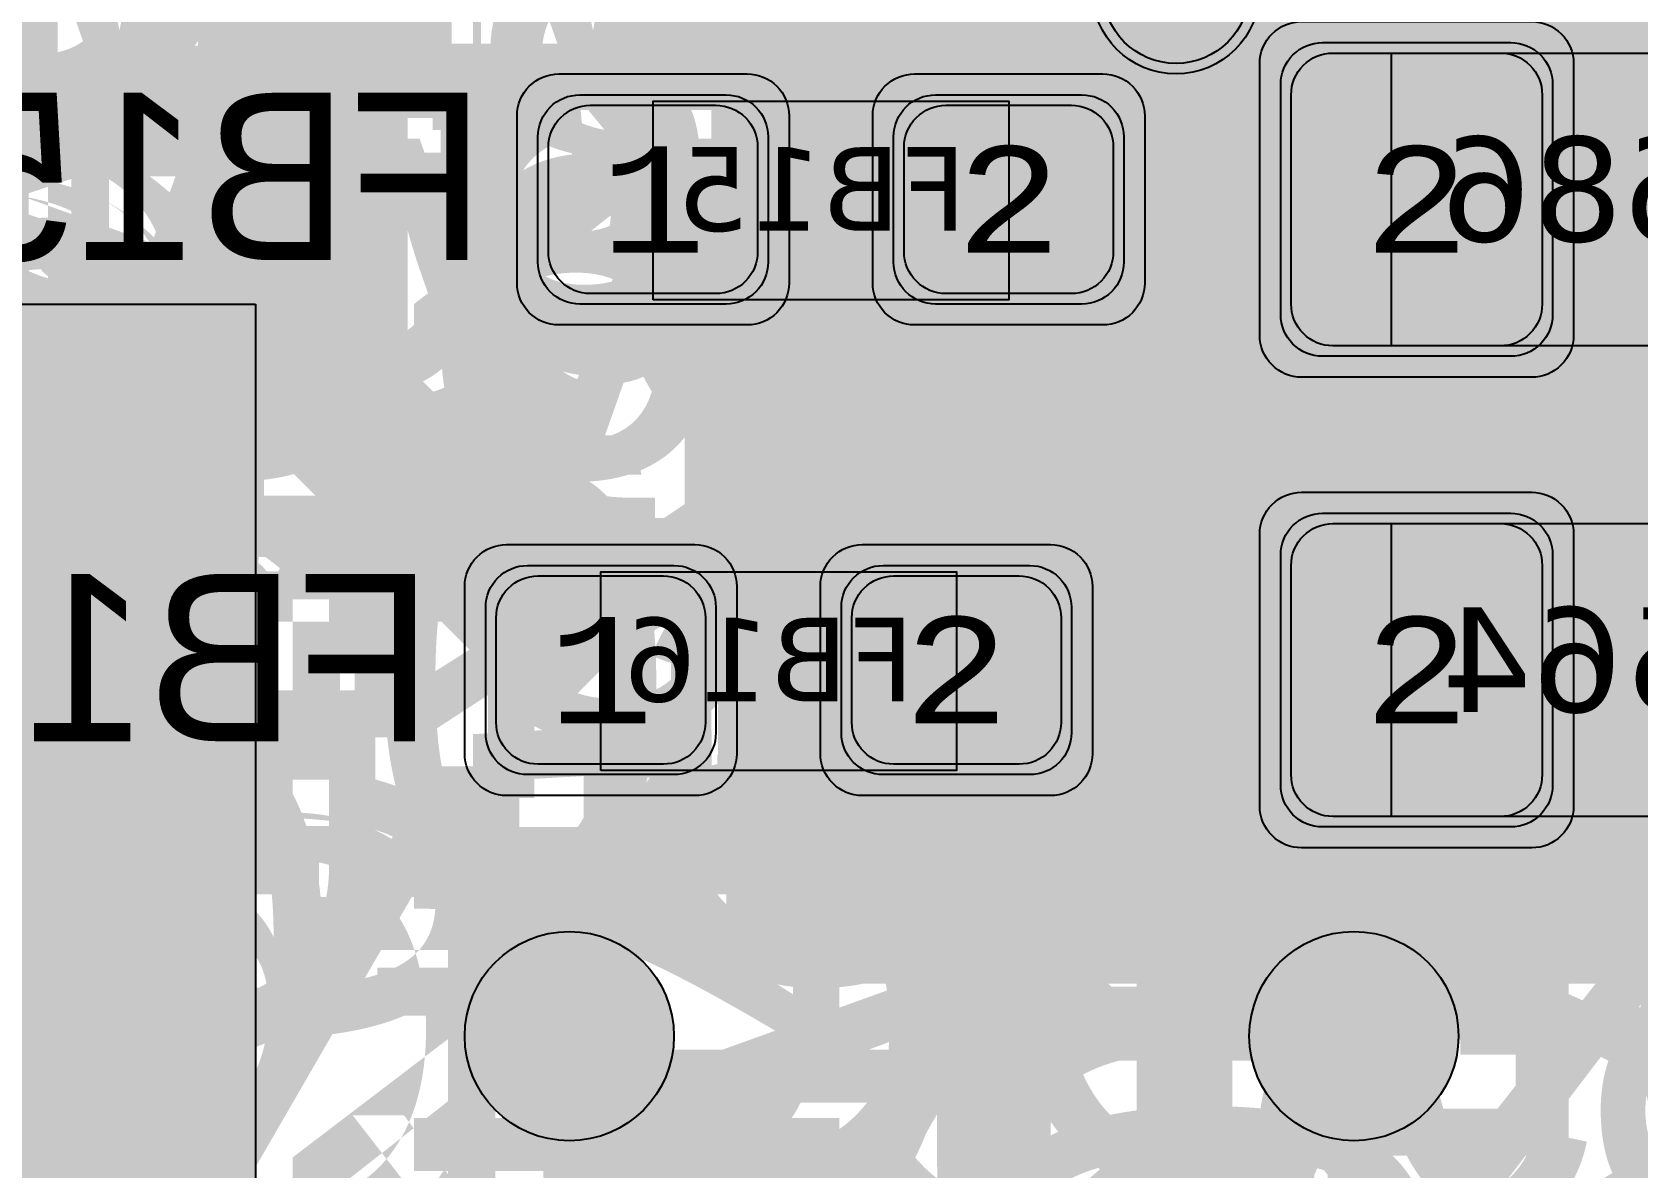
# Model space of a CAD drawing. Extents: x -28 to 199, y -61 to 255.
# Drawn here: x 117.93 to 125.61, y 72.37 to 77.8 of the extents above; entities that cross this region are included whole.
import ezdxf
from ezdxf.enums import TextEntityAlignment as Align

# ---------------------------------------------------------------- set-up
doc = ezdxf.new("R2010")
doc.units = 0
doc.header["$MEASUREMENT"] = 0
for name, color, linetype in [('ASSEMBLY_OUTLINES_BTM', 191, 'CONTINUOUS'), ('ASSEMBLY_PART_NUMBERS_BTM', 191, 'CONTINUOUS'), ('ASSEMBLY_PART_NUMBERS_TOP', 102, 'CONTINUOUS'), ('ASSEMBLY_REF_DES_BTM', 191, 'CONTINUOUS'), ('DRILL_DRAWING', 21, 'CONTINUOUS'), ('GENERATED_SILKSCREEN_BTM', 255, 'CONTINUOUS'), ('GENERATED_SILKSCREEN_TOP', 140, 'CONTINUOUS'), ('MOUNTING_HOLES_LAYER_2', 42, 'CONTINUOUS'), ('MOUNTING_HOLES_LAYER_3', 42, 'CONTINUOUS'), ('MOUNTING_HOLES_LAYER_BOT21', 42, 'CONTINUOUS'), ('MOUNTING_HOLES_LAYER_TOP', 42, 'CONTINUOUS'), ('PART_PADS_SMD_BTM', 10, 'CONTINUOUS'), ('PIN_NUMBERS_BTM', 8, 'CONTINUOUS'), ('PIN_NUMBERS_TOP', 8, 'CONTINUOUS'), ('PLACEMENT_OUTLINES_BTM', 222, 'CONTINUOUS'), ('PLANE_DATA_LAYER_2', 230, 'CONTINUOUS'), ('PLANE_DATA_LAYER_3', 81, 'CONTINUOUS'), ('PLANE_DATA_LAYER_TOP', 150, 'CONTINUOUS'), ('PLANE_SHAPES_LAYER_2', 230, 'CONTINUOUS'), ('PLANE_SHAPES_LAYER_3', 81, 'CONTINUOUS'), ('PLANE_SHAPES_LAYER_TOP', 150, 'CONTINUOUS'), ('SILKSCREEN_OUTLINES_BTM', 211, 'CONTINUOUS'), ('SILKSCREEN_REF_DES_BTM', 211, 'CONTINUOUS'), ('SILKSCREEN_REF_DES_TOP', 150, 'CONTINUOUS'), ('SOLDERMASK_PADS_BTM', 12, 'CONTINUOUS'), ('SOLDERPASTE_PADS_BTM', 12, 'CONTINUOUS'), ('TRACES_LAYER_2', 230, 'CONTINUOUS'), ('TRACES_LAYER_BOTTOM', 10, 'CONTINUOUS'), ('TRACES_LAYER_TOP', 150, 'CONTINUOUS'), ('VIA_PADS_LAYER_2', 230, 'CONTINUOUS'), ('VIA_PADS_LAYER_3', 81, 'CONTINUOUS'), ('VIA_PADS_LAYER_BOTTOM', 10, 'CONTINUOUS'), ('VIA_PADS_LAYER_TOP', 150, 'CONTINUOUS')]:
    doc.layers.add(name, color=color, linetype=linetype)
doc.styles.add('COURIER_NEW', font='COUR.TTF')
doc.styles.add('VERDANA', font='verdana.TTF')
doc.styles.add('VERIBEST_GERBER_0', font='txt')

msp = doc.modelspace()

# ---------------------------------------------------------------- hatches: boundary and pattern name
at = {"layer": 'MOUNTING_HOLES_LAYER_2'}
h = msp.add_hatch(color=256, dxfattribs=at)
edge = h.paths.add_edge_path()
edge.add_arc((120.5, 73), 0.5, 0, 360)
h = msp.add_hatch(color=256, dxfattribs=at)
edge = h.paths.add_edge_path()
edge.add_arc((124.25, 73), 0.5, 0, 360)
at = {"layer": 'MOUNTING_HOLES_LAYER_3'}
h = msp.add_hatch(color=256, dxfattribs=at)
edge = h.paths.add_edge_path()
edge.add_arc((120.5, 73), 0.5, 0, 360)
h = msp.add_hatch(color=256, dxfattribs=at)
edge = h.paths.add_edge_path()
edge.add_arc((124.25, 73), 0.5, 0, 360)
at = {"layer": 'MOUNTING_HOLES_LAYER_BOT21'}
h = msp.add_hatch(color=256, dxfattribs=at)
edge = h.paths.add_edge_path()
edge.add_arc((120.5, 73), 0.5, 0, 360)
h = msp.add_hatch(color=256, dxfattribs=at)
edge = h.paths.add_edge_path()
edge.add_arc((124.25, 73), 0.5, 0, 360)
at = {"layer": 'MOUNTING_HOLES_LAYER_TOP'}
h = msp.add_hatch(color=256, dxfattribs=at)
edge = h.paths.add_edge_path()
edge.add_arc((120.5, 73), 0.5, 0, 360)
h = msp.add_hatch(color=256, dxfattribs=at)
edge = h.paths.add_edge_path()
edge.add_arc((124.25, 73), 0.5, 0, 360)
at = {"layer": 'PLANE_DATA_LAYER_2'}
h = msp.add_hatch(color=256, dxfattribs=at)
h.paths.add_polyline_path([(119.5, 20.5762, -0.414213562373095), (119.4238, 20.5), (112.5762, 20.5, -0.414213562373095), (112.5, 20.5762), (112.5, 25.9238, -0.414213562373095), (112.5762, 26), (113.813474, 26, -0.694006561786821), (113.863422, 25.866253, 0.4712350269710479), (113.909261, 24.015911, -0.2303238344704473), (113.938424, 23.955961, -0.2813092956367957), (113.896999, 23.888159, 0.2813096982232403), (113, 22.42, 0.9999999999999999), (116.3, 22.42, 0.2813096982232403), (115.403001, 23.888159, -0.2813092956367957), (115.361576, 23.955961, -0.2303238344704473), (115.390739, 24.015911, 0.4712350172455984), (115.436578, 25.866253, -0.694006561786821), (115.486526, 26), (117.5, 26), (117.5, 39.5), (111.5762, 39.5, -0.414213562373095), (111.5, 39.5762), (111.5, 45.4238, -0.414213562373095), (111.5762, 45.5), (117.5, 45.5), (117.5, 54.5), (110.5762, 54.5, -0.414213562373095), (110.5, 54.5762), (110.5, 69.9238, -0.414213562373095), (110.5762, 70), (117, 70), (117, 73.5), (116.0762, 73.5, -0.414213562373095), (116, 73.5762), (116, 73.784991, -0.4018522671810191), (116.072971, 73.861123, 0.9141666515591435), (116.190535, 76.348312, -0.3746704712303749), (116.124731, 76.4238, -0.414213562373095), (116.200931, 76.5), (118.9238, 76.5, -0.414213562373095), (119, 76.4238), (119, 68.0762, -0.414213562373095), (118.9238, 68), (112, 68), (112, 57), (119.4238, 57, -0.414213562373095), (119.5, 56.9238)], flags=0)
h.paths.add_polyline_path([(113, 41.42, 0.9999999999999999), (116.3, 41.42, 0.2813096982232403), (115.403001, 42.888159, -0.2813092956368014), (115.361576, 42.955961, -0.2303238344704473), (115.390739, 43.015911, 2.8945284113910716), (113.909261, 43.015911, -0.2303238344704473), (113.938424, 42.955961, -0.2813092956368014), (113.896999, 42.888159, 0.2813096982232403)], flags=0)
at = {"layer": 'PLANE_DATA_LAYER_3'}
h = msp.add_hatch(color=256, dxfattribs=at)
h.paths.add_polyline_path([(119.5, 20.5762, -0.414213562373095), (119.4238, 20.5), (113.0762, 20.5, -0.414213562373095), (113, 20.5762), (113, 21.710832, -0.8079364922906009), (113.145673, 21.742136, 0.807930599047573), (116.3, 22.42, 0.2813096982232403), (115.403001, 23.888159, -0.2813092956367957), (115.361576, 23.955961, -0.2303238344704473), (115.390739, 24.015911, 2.8945284113910796), (113.909261, 24.015911, -0.2303238344704473), (113.938424, 23.955961, -0.2813092956367957), (113.896999, 23.888159, 0.1699923695372765), (113.145673, 23.097864, -0.8079364922906009), (113, 23.129168), (113, 26.9238, -0.414213562373095), (113.0762, 27), (117.5, 27), (117.5, 39.5), (111.5762, 39.5, -0.414213562373095), (111.5, 39.5762), (111.5, 45.4238, -0.414213562373095), (111.5762, 45.5), (117.5, 45.5), (117.5, 54.5), (110.5762, 54.5, -0.414213562373095), (110.5, 54.5762), (110.5, 69.9238, -0.414213562373095), (110.5762, 70), (117, 70), (117, 73.5), (116.0762, 73.5, -0.414213562373095), (116, 73.5762), (116, 73.784991, -0.4018522671810191), (116.072971, 73.861123, 0.9141666515591435), (116.190535, 76.348312, -0.3746704712303749), (116.124731, 76.4238, -0.414213562373095), (116.200931, 76.5), (118.9238, 76.5, -0.414213562373095), (119, 76.4238), (119, 68.0762, -0.414213562373095), (118.9238, 68), (112, 68), (112, 57), (119.4238, 57, -0.414213562373095), (119.5, 56.9238)], flags=0)
h.paths.add_polyline_path([(113, 41.42, 0.9999999999999999), (116.3, 41.42, 0.2813096982232403), (115.403001, 42.888159, -0.2813092956368014), (115.361576, 42.955961, -0.2303238344704473), (115.390739, 43.015911, 2.8945284113910716), (113.909261, 43.015911, -0.2303238344704473), (113.938424, 42.955961, -0.2813092956368014), (113.896999, 42.888159, 0.2813096982232403)], flags=0)
at = {"layer": 'PLANE_DATA_LAYER_TOP'}
h = msp.add_hatch(color=256, dxfattribs=at)
h.paths.add_polyline_path([(119.5, 20.5762, -0.414213562373095), (119.4238, 20.5), (113.0762, 20.5, -0.414213562373095), (113, 20.5762), (113, 22.010515, -0.8801991819203855), (113.149945, 22.029701, 0.8801884967419457), (116.2, 22.42), (116.2, 22.420001, 0.289956017973893), (115.31291, 23.82109, -0.587028329392518), (115.303972, 23.953859, 3.3734481297012913), (113.996028, 23.953859, -0.5870288468670981), (113.98709, 23.82109, 0.2221293536999991), (113.149945, 22.810299, -0.8801991819203855), (113, 22.829485), (113, 26.9238, -0.414213562373095), (113.0762, 27), (117.5, 27), (117.5, 39.5), (111.5762, 39.5, -0.414213562373095), (111.5, 39.5762), (111.5, 45.4238, -0.414213562373095), (111.5762, 45.5), (117.5, 45.5), (117.5, 54.5), (110.5762, 54.5, -0.414213562373095), (110.5, 54.5762), (110.5, 69.9238, -0.414213562373095), (110.5762, 70), (117, 70), (117, 73.5), (116.0762, 73.5, -0.414213562373095), (116, 73.5762), (116, 73.784991, -0.4018522671810191), (116.072971, 73.861123, 0.9141666515591435), (116.190535, 76.348312, -0.3746704712303749), (116.124731, 76.4238, -0.414213562373095), (116.200931, 76.5), (118.9238, 76.5, -0.414213562373095), (119, 76.4238), (119, 68.0762, -0.414213562373095), (118.9238, 68), (112, 68), (112, 57), (119.4238, 57, -0.414213562373095), (119.5, 56.9238)], flags=0)
h.paths.add_polyline_path([(113.1, 41.42, 0.9999999999999999), (116.2, 41.42), (116.2, 41.420001, 0.2899560179738928), (115.31291, 42.82109, -0.5870283293925267), (115.303972, 42.953859, 3.3734481297012913), (113.996028, 42.953859, -0.5870288468671049), (113.98709, 42.82109, 0.2899560179738906), (113.1, 41.420001)], flags=0)
at = {"layer": 'PLANE_SHAPES_LAYER_2'}
h = msp.add_hatch(color=256, dxfattribs=at)
h.paths.add_polyline_path([(169.5, 129.25), (149.5, 129.25), (142.25, 122), (142.25, 90.5), (147.5, 90.5), (147.5, 80), (154, 80), (154, 69.25), (131.75, 69.25), (131.75, 73.25), (121.25, 73.25), (121.25, 81), (110.5, 81), (110.5, 125.75), (106.5, 125.75), (106.5, 128.75), (93.5, 128.75), (93.5, 120.25), (91.75, 120.25), (91.75, 121.5), (80, 121.5), (80, 118.25), (73.25, 118.25), (73.25, 124.5), (67.5, 124.5), (67.5, 128), (57.75, 128), (57.75, 120.25), (55.25, 120.25), (55.25, 121.5), (47.5, 121.5), (47.5, 119), (35, 119), (35, 134.75), (32.75, 134.75), (32.75, 159.75), (29.25, 159.75), (29.25, 175.25), (22.5, 175.25), (22.5, 195.25), (17.25, 195.25), (17.25, 198), (22.5, 198), (22.5, 216.5), (40.25, 216.5), (40.25, 235.5), (54.5, 235.5), (54.5, 254), (87.25, 254), (87.25, 236.25), (86.25, 236.25), (86.25, 228.75), (81, 228.75), (81, 218.75), (95.25, 218.75), (95.25, 194.5), (87, 194.5), (87, 172), (131.1, 172), (131.1, 208.75), (115.5, 208.75), (115.5, 213.75), (106.75, 213.75), (106.75, 218.75), (110.25, 222.25), (110.25, 226.25), (142.5, 226.25), (142.5, 221.5), (160.5, 221.5), (160.5, 240.75), (169.5, 240.75)])
h.paths.add_polyline_path([(35.5, 149.5), (41.75, 149.5), (41.75, 152), (39.25, 152), (39.25, 154), (37.75, 154), (37.75, 152), (35.5, 152)], flags=16)
h.paths.add_polyline_path([(37.5, 125.75), (37.5, 128.75), (42.75, 128.75), (42.75, 125.75)], flags=16)
h.paths.add_polyline_path([(52, 127.75), (52, 130.75), (54.25, 130.75), (54.25, 127.75)], flags=16)
h.paths.add_polyline_path([(50.75, 219.5), (50.75, 226.5), (71.75, 226.5), (71.75, 219.5)], flags=16)
h.paths.add_polyline_path([(66.5, 150.75), (66.5, 177.5), (72.25, 177.5), (72.25, 150.75)], flags=16)
h.paths.add_polyline_path([(47.25, 185.25), (73, 185.25), (73, 188.25), (70.25, 188.25), (70.25, 191), (47.25, 191)], flags=16)
h.paths.add_polyline_path([(84.5, 208), (84.5, 212.75), (85, 212.75), (85, 208)], flags=16)
h.paths.add_polyline_path([(61.5, 137.25), (87.75, 137.25), (87.75, 140.5), (84.75, 140.5), (84.75, 143), (61.5, 143)], flags=16)
h.paths.add_polyline_path([(88.75, 127), (88.75, 130), (91, 130), (91, 127)], flags=16)
h.paths.add_polyline_path([(85.5, 130.25), (85.5, 132.5), (91, 132.5), (91, 130.25)], flags=16)
h.paths.add_polyline_path([(108.75, 142.25), (135.75, 142.25), (135.75, 145.75), (132.25, 145.75), (132.25, 149), (108.75, 149)], flags=16)
h.paths.add_polyline_path([(114.25, 126.75), (140.75, 126.75), (140.75, 129.75), (137.25, 129.75), (137.25, 133), (114.25, 133)], flags=16)
h.paths.add_polyline_path([(155.25, 180.25), (166.25, 180.25), (166.25, 186.25), (152.25, 186.25), (152.25, 183), (155.25, 183)], flags=16)
msp.add_hatch(color=256, dxfattribs=at).paths.add_polyline_path([(119.5, 20.5), (112.5, 20.5), (112.5, 26), (117.5, 26), (117.5, 39.5), (111.5, 39.5), (111.5, 45.5), (117.5, 45.5), (117.5, 54.5), (110.5, 54.5), (110.5, 70), (117, 70), (117, 73.5), (116, 73.5), (116, 76.5), (119, 76.5), (119, 68), (112, 68), (112, 57), (119.5, 57)], flags=0)
at = {"layer": 'PLANE_SHAPES_LAYER_3'}
h = msp.add_hatch(color=256, dxfattribs=at)
h.paths.add_polyline_path([(169.5, 129.25), (149.5, 129.25), (142.25, 122), (142.25, 90.5), (147.5, 90.5), (147.5, 80), (154, 80), (154, 69.25), (131.75, 69.25), (131.75, 73.25), (121.25, 73.25), (121.25, 81), (110.5, 81), (110.5, 125.75), (106.5, 125.75), (106.5, 128.75), (93.5, 128.75), (93.5, 120.25), (91.75, 120.25), (91.75, 121.5), (80, 121.5), (80, 118.25), (73.25, 118.25), (73.25, 124.5), (67.5, 124.5), (67.5, 127.75), (58.25, 127.75), (58.25, 130.25), (88.75, 130.25), (88.75, 127), (91, 127), (91, 132.5), (55, 132.5), (55, 131.25), (52, 131.25), (52, 127.75), (55, 127.75), (55, 127.25), (57.75, 127.25), (57.75, 120.25), (55.25, 120.25), (55.25, 121.5), (47.5, 121.5), (47.5, 119), (35, 119), (35, 134.75), (32.75, 134.75), (32.75, 159.75), (29.25, 159.75), (29.25, 175.25), (22.5, 175.25), (22.5, 195.25), (17.25, 195.25), (17.25, 198), (22.5, 198), (22.5, 216.5), (40.25, 216.5), (40.25, 235.5), (54.5, 235.5), (54.5, 254), (87.25, 254), (87.25, 236.25), (86.25, 236.25), (86.25, 228.75), (81, 228.75), (81, 218.75), (95.25, 218.75), (95.25, 194.5), (87, 194.5), (87, 172), (131.1, 172), (131.1, 208.75), (115.5, 208.75), (115.5, 213.75), (106.75, 213.75), (106.75, 218.75), (110.25, 222.25), (110.25, 226.25), (142.5, 226.25), (142.5, 221.5), (160.5, 221.5), (160.5, 240.75), (169.5, 240.75)])
h.paths.add_polyline_path([(35.5, 149.5), (41.75, 149.5), (41.75, 152), (39.25, 152), (39.25, 154), (37.75, 154), (37.75, 152), (35.5, 152)], flags=16)
h.paths.add_polyline_path([(37.5, 125.75), (37.5, 128.75), (42.75, 128.75), (42.75, 125.75)], flags=16)
h.paths.add_polyline_path([(50.75, 219.5), (50.75, 226.5), (71.75, 226.5), (71.75, 219.5)], flags=16)
h.paths.add_polyline_path([(66.5, 150.75), (66.5, 177.5), (72.25, 177.5), (72.25, 150.75)], flags=16)
h.paths.add_polyline_path([(47.25, 185.25), (73, 185.25), (73, 188.25), (70.25, 188.25), (70.25, 191), (47.25, 191)], flags=16)
h.paths.add_polyline_path([(84.5, 208), (84.5, 212.75), (85, 212.75), (85, 208)], flags=16)
h.paths.add_polyline_path([(61.5, 137.25), (87.75, 137.25), (87.75, 140.5), (84.75, 140.5), (84.75, 143), (61.5, 143)], flags=16)
h.paths.add_polyline_path([(108.75, 142.25), (135.75, 142.25), (135.75, 145.75), (132.25, 145.75), (132.25, 149), (108.75, 149)], flags=16)
h.paths.add_polyline_path([(114.25, 126.75), (140.75, 126.75), (140.75, 129.75), (137.25, 129.75), (137.25, 133), (114.25, 133)], flags=16)
h.paths.add_polyline_path([(155.25, 180.25), (166.25, 180.25), (166.25, 186.25), (152.25, 186.25), (152.25, 183), (155.25, 183)], flags=16)
msp.add_hatch(color=256, dxfattribs=at).paths.add_polyline_path([(119.5, 20.5), (113, 20.5), (113, 27), (117.5, 27), (117.5, 39.5), (111.5, 39.5), (111.5, 45.5), (117.5, 45.5), (117.5, 54.5), (110.5, 54.5), (110.5, 70), (117, 70), (117, 73.5), (116, 73.5), (116, 76.5), (119, 76.5), (119, 68), (112, 68), (112, 57), (119.5, 57)], flags=0)
at = {"layer": 'PLANE_SHAPES_LAYER_TOP'}
msp.add_hatch(color=256, dxfattribs=at).paths.add_polyline_path([(119.5, 20.5), (113, 20.5), (113, 27), (117.5, 27), (117.5, 39.5), (111.5, 39.5), (111.5, 45.5), (117.5, 45.5), (117.5, 54.5), (110.5, 54.5), (110.5, 70), (117, 70), (117, 73.5), (116, 73.5), (116, 76.5), (119, 76.5), (119, 68), (112, 68), (112, 57), (119.5, 57)], flags=0)

# ---------------------------------------------------------------- linework, layer by layer
at = {"layer": 'ASSEMBLY_OUTLINES_BTM'}
for points in [[(124.43, 76.3), (124.43, 77.7), (126.58, 77.7), (126.58, 76.3)], [(120.9, 76.52), (120.9, 77.47), (122.6, 77.47), (122.6, 76.52)], [(124.43, 74.05), (124.43, 75.45), (126.58, 75.45), (126.58, 74.05)], [(120.65, 74.27), (120.65, 75.22), (122.35, 75.22), (122.35, 74.27)]]:
    msp.add_lwpolyline(points, close=True, dxfattribs=at)
at = {"layer": 'GENERATED_SILKSCREEN_BTM', "const_width": 0.15}
for points in [[(125.769515, 77.700005, 1.10969e-05), (125.769508, 77.699995), (125.230492, 77.699995, 1.10969e-05), (125.230485, 77.700005), (125.769515, 77.700005)], [(122.033844, 77.470005, 1.1642e-05), (122.033836, 77.469995), (121.466164, 77.469995, 1.1642e-05), (121.466156, 77.470005), (122.033844, 77.470005)], [(122.042098, 76.519995), (121.457902, 76.519995, 1.22306e-05), (121.457911, 76.520005), (122.042089, 76.520005, 1.22306e-05), (122.042098, 76.519995)], [(125.769515, 76.299995), (125.230485, 76.299995, 1.10969e-05), (125.230492, 76.300005), (125.769508, 76.300005, 1.10969e-05), (125.769515, 76.299995)], [(125.769515, 75.450005, 1.10969e-05), (125.769508, 75.449995), (125.230492, 75.449995, 1.10969e-05), (125.230485, 75.450005), (125.769515, 75.450005)], [(121.783844, 75.220005, 1.1642e-05), (121.783836, 75.219995), (121.216164, 75.219995, 1.1642e-05), (121.216156, 75.220005), (121.783844, 75.220005)], [(121.792098, 74.269995), (121.207902, 74.269995, 1.22306e-05), (121.207911, 74.270005), (121.792089, 74.270005, 1.22306e-05), (121.792098, 74.269995)], [(125.769515, 74.049995), (125.230485, 74.049995, 1.10969e-05), (125.230492, 74.050005), (125.769508, 74.050005, 1.10969e-05), (125.769515, 74.049995)]]:
    msp.add_lwpolyline(points, format="xyb", dxfattribs=at)
for points in [[(118.3652, 76.7292), (118.3716, 76.7276), (118.3756, 76.7244), (118.3772, 76.7188), (118.378, 76.7124), (118.3772, 76.7068), (118.3756, 76.7012), (118.3716, 76.6972), (118.3652, 76.6964), (118.0532, 76.6964), (118.0476, 76.6972), (118.0428, 76.7012), (118.0404, 76.7068), (118.0396, 76.7124), (118.0404, 76.7188), (118.0428, 76.7244), (118.0476, 76.7276), (118.0532, 76.7292), (118.194, 76.7292), (118.194, 77.4804), (118.1948, 77.486), (118.1972, 77.49), (118.2012, 77.4924), (118.2068, 77.4932), (118.2108, 77.494), (118.2148, 77.494), (118.218, 77.4924), (118.2212, 77.4892), (118.3772, 77.27), (118.3788, 77.2668), (118.3796, 77.2644), (118.3796, 77.2588), (118.3772, 77.254), (118.3732, 77.25), (118.3684, 77.2468), (118.3628, 77.2452), (118.3596, 77.2452), (118.3572, 77.246), (118.3532, 77.2508), (118.2252, 77.43), (118.2252, 76.7292), (118.3652, 76.7292)], [(118.6916, 77.3764), (118.7948, 77.4908), (118.8004, 77.4948), (118.806, 77.4964), (119.2212, 77.4964), (119.2268, 77.4948), (119.2316, 77.4908), (119.2356, 77.486), (119.2372, 77.4804), (119.2372, 77.1308), (119.2372, 77.1284), (119.2372, 77.126), (119.2372, 76.7124), (119.2356, 76.7068), (119.2316, 76.7012), (119.2268, 76.6972), (119.2212, 76.6964), (118.8012, 76.6964), (118.67, 76.8108), (118.6668, 76.8156), (118.6652, 76.822), (118.6652, 76.9932), (118.7828, 77.126), (118.6988, 77.1932), (118.6964, 77.1964), (118.694, 77.2004), (118.6924, 77.2044), (118.6916, 77.2068), (118.6916, 77.3764)], [(119.2036, 77.4636), (118.814, 77.4636), (118.7244, 77.3636), (118.7244, 77.2156), (118.8132, 77.1444), (119.2036, 77.1444), (119.2036, 77.4636)], [(119.4372, 77.4636), (119.4316, 77.4652), (119.4268, 77.4684), (119.4244, 77.474), (119.4236, 77.4796), (119.4244, 77.486), (119.4268, 77.4908), (119.4316, 77.4948), (119.4372, 77.4964), (119.9772, 77.4964), (119.9828, 77.4948), (119.9876, 77.4908), (119.9916, 77.486), (119.9932, 77.4804), (119.9932, 76.7124), (119.9916, 76.7068), (119.9876, 76.702), (119.9828, 76.6996), (119.9772, 76.6988), (119.9708, 76.6996), (119.9652, 76.702), (119.9612, 76.7068), (119.9596, 76.7124), (119.9596, 77.1164), (119.5972, 77.1164), (119.5916, 77.1172), (119.5868, 77.1212), (119.5844, 77.1268), (119.5836, 77.1324), (119.5844, 77.138), (119.5868, 77.1436), (119.5916, 77.1476), (119.5972, 77.1492), (119.9596, 77.1492), (119.9596, 77.4636), (119.4372, 77.4636)], [(119.2036, 77.1116), (118.8148, 77.1116), (118.6972, 76.9796), (118.6972, 76.8292), (118.8132, 76.7292), (119.2036, 76.7292), (119.2036, 77.1116)], [(117.8032, 74.4292), (117.944, 74.4292), (117.944, 75.1804), (117.9448, 75.186), (117.9472, 75.19), (117.9512, 75.1924), (117.9568, 75.1932), (117.9608, 75.194), (117.9648, 75.194), (117.968, 75.1924), (117.9712, 75.1892), (118.1272, 74.97), (118.1288, 74.9668), (118.1296, 74.9644), (118.1296, 74.9588), (118.1272, 74.954), (118.1232, 74.95), (118.1184, 74.9468), (118.1128, 74.9452), (118.1096, 74.9452), (118.1072, 74.946), (118.1032, 74.9508), (117.9752, 75.13), (117.9752, 74.4292), (118.1152, 74.4292)], [(118.4416, 75.0764), (118.5448, 75.1908), (118.5504, 75.1948), (118.556, 75.1964), (118.9712, 75.1964), (118.9768, 75.1948), (118.9816, 75.1908), (118.9856, 75.186), (118.9872, 75.1804), (118.9872, 74.8308), (118.9872, 74.8284), (118.9872, 74.826), (118.9872, 74.4124), (118.9856, 74.4068), (118.9816, 74.4012), (118.9768, 74.3972), (118.9712, 74.3964), (118.5512, 74.3964), (118.42, 74.5108), (118.4168, 74.5156), (118.4152, 74.522), (118.4152, 74.6932), (118.5328, 74.826), (118.4488, 74.8932), (118.4464, 74.8964), (118.444, 74.9004), (118.4424, 74.9044), (118.4416, 74.9068), (118.4416, 75.0764)], [(118.9536, 75.1636), (118.564, 75.1636), (118.4744, 75.0636), (118.4744, 74.9156), (118.5632, 74.8444), (118.9536, 74.8444), (118.9536, 75.1636)], [(119.1872, 75.1636), (119.1816, 75.1652), (119.1768, 75.1684), (119.1744, 75.174), (119.1736, 75.1796), (119.1744, 75.186), (119.1768, 75.1908), (119.1816, 75.1948), (119.1872, 75.1964), (119.7272, 75.1964), (119.7328, 75.1948), (119.7376, 75.1908), (119.7416, 75.186), (119.7432, 75.1804), (119.7432, 74.4124), (119.7416, 74.4068), (119.7376, 74.402), (119.7328, 74.3996), (119.7272, 74.3988), (119.7208, 74.3996), (119.7152, 74.402), (119.7112, 74.4068), (119.7096, 74.4124), (119.7096, 74.8164), (119.3472, 74.8164), (119.3416, 74.8172), (119.3368, 74.8212), (119.3344, 74.8268), (119.3336, 74.8324), (119.3344, 74.838), (119.3368, 74.8436), (119.3416, 74.8476), (119.3472, 74.8492), (119.7096, 74.8492), (119.7096, 75.1636), (119.1872, 75.1636)], [(118.9536, 74.8116), (118.5648, 74.8116), (118.4472, 74.6796), (118.4472, 74.5292), (118.5632, 74.4292), (118.9536, 74.4292), (118.9536, 74.8116)], [(118.1152, 74.4292), (118.1216, 74.4276), (118.1256, 74.4244), (118.1272, 74.4188), (118.128, 74.4124), (118.1272, 74.4068), (118.1256, 74.4012), (118.1216, 74.3972), (118.1152, 74.3964), (117.8032, 74.3964)]]:
    msp.add_lwpolyline(points, dxfattribs=at)
at = {"layer": 'GENERATED_SILKSCREEN_TOP', "const_width": 0.15}
for points in [[(117.487, 77.02575), (118.9255, 77.51325), (118.9375, 77.51325), (118.9465, 77.50875), (118.954, 77.50125), (118.96, 77.49075), (118.9615, 77.48025), (118.96, 77.46975), (118.9555, 77.46075), (118.945, 77.45475), (117.5305, 76.97925), (118.945, 76.50075), (118.9555, 76.49475), (118.96, 76.48575), (118.9615, 76.47525), (118.96, 76.46475), (118.954, 76.45425), (118.9465, 76.44675), (118.9375, 76.44375), (118.9255, 76.44525), (117.487, 76.92975)], [(118.099, 76.07775), (117.7165, 76.07775), (117.5275, 75.84675), (117.5275, 75.36225), (117.7165, 75.12825), (118.099, 75.12825), (118.2895, 75.36225), (118.2895, 75.84675), (118.099, 76.07775)], [(117.7015, 76.13925), (118.7305, 76.13925), (118.738, 76.13775), (118.744, 76.13475), (118.7485, 76.13175), (118.75, 76.12875), (118.7545, 76.12575), (118.96, 75.87375), (118.9615, 75.86775), (118.963, 75.86325), (118.9645, 75.86175), (118.966, 75.85575), (118.966, 75.35025), (118.9645, 75.34425), (118.9645, 75.34275), (118.963, 75.34125), (118.9615, 75.33675), (118.96, 75.33075)], [(118.96, 75.33075), (118.7545, 75.07875), (118.747, 75.07125), (118.735, 75.06975), (118.7275, 75.07125), (118.72, 75.07425), (118.7125, 75.07875), (118.7065, 75.08625), (118.702, 75.09375), (118.7005, 75.10125), (118.7005, 75.10875), (118.705, 75.11475), (118.9045, 75.36075), (118.9045, 75.84675), (118.7155, 76.07775), (118.177, 76.07775), (118.3435, 75.87375), (118.345, 75.86775), (118.3465, 75.86475), (118.3465, 75.86325), (118.348, 75.86325), (118.3495, 75.85575), (118.3495, 75.35025), (118.348, 75.34425), (118.3465, 75.34275), (118.3465, 75.34125), (118.345, 75.33675), (118.3435, 75.33075), (118.1395, 75.07875), (118.1365, 75.07725), (118.1335, 75.07425), (118.132, 75.07275), (118.129, 75.07275), (118.1185, 75.06975), (118.114, 75.06825), (117.7015, 75.06825)], [(117.7165, 73.71075), (117.9955, 73.71075), (118.186, 73.94175), (118.186, 74.19075), (118.189, 74.20275), (118.195, 74.21025), (118.2055, 74.21475), (118.216, 74.21625), (118.2265, 74.21475), (118.237, 74.21025), (118.243, 74.20275), (118.246, 74.19075), (118.246, 73.94175), (118.4365, 73.71075), (118.7155, 73.71075), (118.9045, 73.94475), (118.9045, 74.42925), (118.705, 74.67375), (118.702, 74.68425), (118.7035, 74.69475), (118.708, 74.70375), (118.717, 74.71125), (118.7275, 74.71725), (118.738, 74.71875), (118.7425, 74.71875), (118.747, 74.71725), (118.7545, 74.70975), (118.96, 74.45625), (118.9615, 74.45175), (118.963, 74.44725), (118.9645, 74.44575), (118.966, 74.43975), (118.966, 73.93425), (118.9645, 73.92675), (118.963, 73.92375), (118.9615, 73.91925), (118.96, 73.91475), (118.7545, 73.66125), (118.7485, 73.65675), (118.741, 73.65525), (118.7365, 73.65225), (118.7305, 73.65075), (118.4215, 73.65075), (118.417, 73.65225), (118.4065, 73.65525), (118.4005, 73.65675), (118.396, 73.66125), (118.216, 73.88175), (118.036, 73.66125), (118.033, 73.65975), (118.03, 73.65675), (118.0285, 73.65525), (118.0255, 73.65525), (118.015, 73.65225), (118.0105, 73.65075), (117.7015, 73.65075)]]:
    msp.add_lwpolyline(points, dxfattribs=at)
at = {"layer": 'MOUNTING_HOLES_LAYER_2'}
for centre in [(120.5, 73), (124.25, 73)]:
    msp.add_circle(centre, 0.5, dxfattribs=at)
at = {"layer": 'MOUNTING_HOLES_LAYER_3'}
for centre in [(120.5, 73), (124.25, 73)]:
    msp.add_circle(centre, 0.5, dxfattribs=at)
at = {"layer": 'MOUNTING_HOLES_LAYER_BOT21'}
for centre in [(120.5, 73), (124.25, 73)]:
    msp.add_circle(centre, 0.5, dxfattribs=at)
at = {"layer": 'MOUNTING_HOLES_LAYER_TOP'}
for centre in [(120.5, 73), (124.25, 73)]:
    msp.add_circle(centre, 0.5, dxfattribs=at)
at = {"layer": 'PART_PADS_SMD_BTM'}
for points in [[(124.1, 76.25, -0.4142135624), (123.9, 76.45), (123.9, 77.55, -0.4142135624), (124.1, 77.75), (125, 77.75, -0.4142135624), (125.2, 77.55), (125.2, 76.45, -0.4142135624), (125, 76.25)], [(120.35, 77.3, -0.4142135624), (120.55, 77.5), (121.25, 77.5, -0.4142135624), (121.45, 77.3), (121.45, 76.7, -0.4142135624), (121.25, 76.5), (120.55, 76.5, -0.4142135624), (120.35, 76.7)], [(122.05, 77.3, -0.4142135624), (122.25, 77.5), (122.95, 77.5, -0.4142135624), (123.15, 77.3), (123.15, 76.7, -0.4142135624), (122.95, 76.5), (122.25, 76.5, -0.4142135624), (122.05, 76.7)], [(124.1, 74, -0.4142135624), (123.9, 74.2), (123.9, 75.3, -0.4142135624), (124.1, 75.5), (125, 75.5, -0.4142135624), (125.2, 75.3), (125.2, 74.2, -0.4142135624), (125, 74)], [(120.1, 75.05, -0.4142135624), (120.3, 75.25), (121, 75.25, -0.4142135624), (121.2, 75.05), (121.2, 74.45, -0.4142135624), (121, 74.25), (120.3, 74.25, -0.4142135624), (120.1, 74.45)], [(121.8, 75.05, -0.4142135624), (122, 75.25), (122.7, 75.25, -0.4142135624), (122.9, 75.05), (122.9, 74.45, -0.4142135624), (122.7, 74.25), (122, 74.25, -0.4142135624), (121.8, 74.45)]]:
    msp.add_lwpolyline(points, format="xyb", close=True, dxfattribs=at)
at = {"layer": 'PLACEMENT_OUTLINES_BTM'}
for points in [[(124.43, 76.3), (124.43, 77.7), (126.58, 77.7), (126.58, 76.3)], [(120.9, 76.52), (120.9, 77.47), (122.6, 77.47), (122.6, 76.52)], [(124.43, 74.05), (124.43, 75.45), (126.58, 75.45), (126.58, 74.05)], [(120.65, 74.27), (120.65, 75.22), (122.35, 75.22), (122.35, 74.27)]]:
    msp.add_lwpolyline(points, close=True, dxfattribs=at)
at = {"layer": 'PLANE_SHAPES_LAYER_2'}
msp.add_lwpolyline([(119.5, 20.5), (112.5, 20.5), (112.5, 26), (117.5, 26), (117.5, 39.5), (111.5, 39.5), (111.5, 45.5), (117.5, 45.5), (117.5, 54.5), (110.5, 54.5), (110.5, 70), (117, 70), (117, 73.5), (116, 73.5), (116, 76.5), (119, 76.5), (119, 68), (112, 68), (112, 57), (119.5, 57)], close=True, dxfattribs=at)
at = {"layer": 'PLANE_SHAPES_LAYER_3'}
msp.add_lwpolyline([(119.5, 20.5), (113, 20.5), (113, 27), (117.5, 27), (117.5, 39.5), (111.5, 39.5), (111.5, 45.5), (117.5, 45.5), (117.5, 54.5), (110.5, 54.5), (110.5, 70), (117, 70), (117, 73.5), (116, 73.5), (116, 76.5), (119, 76.5), (119, 68), (112, 68), (112, 57), (119.5, 57)], close=True, dxfattribs=at)
at = {"layer": 'PLANE_SHAPES_LAYER_TOP'}
msp.add_lwpolyline([(119.5, 20.5), (113, 20.5), (113, 27), (117.5, 27), (117.5, 39.5), (111.5, 39.5), (111.5, 45.5), (117.5, 45.5), (117.5, 54.5), (110.5, 54.5), (110.5, 70), (117, 70), (117, 73.5), (116, 73.5), (116, 76.5), (119, 76.5), (119, 68), (112, 68), (112, 57), (119.5, 57)], close=True, dxfattribs=at)
at = {"layer": 'SILKSCREEN_OUTLINES_BTM'}
for points in [[(124.43, 76.3), (124.43, 77.7), (126.58, 77.7), (126.58, 76.3)], [(120.9, 76.52), (120.9, 77.47), (122.6, 77.47), (122.6, 76.52)], [(124.43, 74.05), (124.43, 75.45), (126.58, 75.45), (126.58, 74.05)], [(120.65, 74.27), (120.65, 75.22), (122.35, 75.22), (122.35, 74.27)]]:
    msp.add_lwpolyline(points, close=True, dxfattribs=at)
at = {"layer": 'SOLDERMASK_PADS_BTM'}
for points in [[(124, 76.15, -0.4142135624), (123.8, 76.35), (123.8, 77.65, -0.4142135624), (124, 77.85), (125.1, 77.85, -0.4142135624), (125.3, 77.65), (125.3, 76.35, -0.4142135624), (125.1, 76.15)], [(120.25, 77.4, -0.4142135624), (120.45, 77.6), (121.35, 77.6, -0.4142135624), (121.55, 77.4), (121.55, 76.6, -0.4142135624), (121.35, 76.4), (120.45, 76.4, -0.4142135624), (120.25, 76.6)], [(121.95, 77.4, -0.4142135624), (122.15, 77.6), (123.05, 77.6, -0.4142135624), (123.25, 77.4), (123.25, 76.6, -0.4142135624), (123.05, 76.4), (122.15, 76.4, -0.4142135624), (121.95, 76.6)], [(124, 73.9, -0.4142135624), (123.8, 74.1), (123.8, 75.4, -0.4142135624), (124, 75.6), (125.1, 75.6, -0.4142135624), (125.3, 75.4), (125.3, 74.1, -0.4142135624), (125.1, 73.9)], [(120, 75.15, -0.4142135624), (120.2, 75.35), (121.1, 75.35, -0.4142135624), (121.3, 75.15), (121.3, 74.35, -0.4142135624), (121.1, 74.15), (120.2, 74.15, -0.4142135624), (120, 74.35)], [(121.7, 75.15, -0.4142135624), (121.9, 75.35), (122.8, 75.35, -0.4142135624), (123, 75.15), (123, 74.35, -0.4142135624), (122.8, 74.15), (121.9, 74.15, -0.4142135624), (121.7, 74.35)]]:
    msp.add_lwpolyline(points, format="xyb", close=True, dxfattribs=at)
at = {"layer": 'SOLDERPASTE_PADS_BTM'}
for points in [[(124.15, 76.3, -0.4142135624), (123.95, 76.5), (123.95, 77.5, -0.4142135624), (124.15, 77.7), (124.95, 77.7, -0.4142135624), (125.15, 77.5), (125.15, 76.5, -0.4142135624), (124.95, 76.3)], [(120.4, 77.25, -0.4142135624), (120.6, 77.45), (121.2, 77.45, -0.4142135624), (121.4, 77.25), (121.4, 76.75, -0.4142135624), (121.2, 76.55), (120.6, 76.55, -0.4142135624), (120.4, 76.75)], [(122.1, 77.25, -0.4142135624), (122.3, 77.45), (122.9, 77.45, -0.4142135624), (123.1, 77.25), (123.1, 76.75, -0.4142135624), (122.9, 76.55), (122.3, 76.55, -0.4142135624), (122.1, 76.75)], [(124.15, 74.05, -0.4142135624), (123.95, 74.25), (123.95, 75.25, -0.4142135624), (124.15, 75.45), (124.95, 75.45, -0.4142135624), (125.15, 75.25), (125.15, 74.25, -0.4142135624), (124.95, 74.05)], [(120.15, 75, -0.4142135624), (120.35, 75.2), (120.95, 75.2, -0.4142135624), (121.15, 75), (121.15, 74.5, -0.4142135624), (120.95, 74.3), (120.35, 74.3, -0.4142135624), (120.15, 74.5)], [(121.85, 75, -0.4142135624), (122.05, 75.2), (122.65, 75.2, -0.4142135624), (122.85, 75), (122.85, 74.5, -0.4142135624), (122.65, 74.3), (122.05, 74.3, -0.4142135624), (121.85, 74.5)]]:
    msp.add_lwpolyline(points, format="xyb", close=True, dxfattribs=at)
at = {"layer": 'TRACES_LAYER_2', "const_width": 0.5}
msp.add_lwpolyline([(123.4, 78), (125.557784, 78), (130.2, 82.642216), (130.2, 89.95), (133.825, 93.575), (133.825, 99.952397), (137.469634, 103.597031), (137.469634, 104.803321), (137.562315, 104.896002), (137.562318, 104.896002), (138.004, 105.337684), (138.004, 105.96232), (137.562318, 106.404002), (137.562315, 106.404002), (137.469634, 106.496683), (137.469634, 108.039315), (135.691659, 109.81729), (135.68271, 109.81729), (135.1, 110.4)], dxfattribs=at)
at = {"layer": 'TRACES_LAYER_BOTTOM'}
for points, const_width in [([(120.65, 74.75), (119.1, 76.3), (119.1, 79)], 0.75), ([(120.9, 77), (120.9, 78.957601), (120.857601, 79), (120.7, 79)], 0.35), ([(122.6, 77), (124.55, 77)], 0.5), ([(122.35, 74.75), (124.55, 74.75)], 0.5)]:
    msp.add_lwpolyline(points, dxfattribs=dict(at, const_width=const_width))
at = {"layer": 'TRACES_LAYER_TOP', "const_width": 0.5}
msp.add_lwpolyline([(149.1, 77.6), (147.407661, 77.6), (143.311661, 73.504), (142.834129, 73.504), (142.246, 72.915871), (142.246, 72.438339), (141.157661, 71.35), (138.45, 71.35), (137.499811, 70.399811), (133.161448, 70.399811), (124.561259, 79), (122, 79)], dxfattribs=at)
at = {"layer": 'VIA_PADS_LAYER_2'}
msp.add_circle((123.4, 78), 0.4, dxfattribs=at)
at = {"layer": 'VIA_PADS_LAYER_3'}
msp.add_circle((123.4, 78), 0.4, dxfattribs=at)
at = {"layer": 'VIA_PADS_LAYER_BOTTOM'}
msp.add_circle((123.4, 78), 0.35, dxfattribs=at)
at = {"layer": 'VIA_PADS_LAYER_TOP'}
msp.add_circle((123.4, 78), 0.35, dxfattribs=at)

# ---------------------------------------------------------------- texts
at = {"layer": 'ASSEMBLY_PART_NUMBERS_BTM', "style": 'VERIBEST_GERBER_0', "text_generation_flag": 2}
for s, p in [('GRM1885C1H102JA01D', (117.54, 103.25)), ('GRM188R71H123KA01D', (122.54, 98.75)), ('CL10C010BB8NNNC', (122.71, 98.75)), ('SN74LVC1G08DBVR', (116.54, 94.25)), ('CL10B104KB8SFNC', (122.46, 93.25)), ('ERJ-3EKF4701V', (120.96, 93.25)), ('ERJ-3EKF6200V', (125.46, 87.75)), ('CL21B225KOFNNNE', (120.04, 86))]:
    msp.add_text(s, height=2.032, rotation=90, dxfattribs=at).set_placement(p, align=Align.TOP_LEFT)
for s, p in [('MMZ1608A182B', (121.75, 79.54)), ('ERJ-3EKF10R0V', (127.5, 78.21)), ('CL10B104KB8SFNC', (137.75, 77.71)), ('MMZ1608A182B', (121.5, 77.29)), ('ERJ-3EKF10R0V', (127.5, 76.46)), ('GRM188R71H123KA01D', (147, 75.71)), ('CL10C010BB8NNNC', (146.75, 75.29)), ('ERJ-6ENF10R7V', (125.5, 74.46)), ('CL21B106KOQNNNE', (139.25, 74.29)), ('TP-1_OSC_OSC', (133.75, 74.04)), ('TP-1_OSC_OSC', (135, 74.04))]:
    msp.add_text(s, height=2.032, dxfattribs=at).set_placement(p, align=Align.TOP_LEFT)
at = {"layer": 'ASSEMBLY_PART_NUMBERS_TOP', "style": 'VERIBEST_GERBER_0'}
for s, p in [('GRM216R71H103KA01D', (122.79, 106.5)), ('SN74AHCT1G00DBVR', (123.21, 105.5)), ('TLV3701QDBVRG4Q1', (123.21, 101.75)), ('ERJ-3GEY0R00V', (118.54, 94)), ('CC0805KKX7R7BB105', (124.29, 93.75)), ('CL21B225KOFNNNE', (126.79, 93.75)), ('ERJ-3EKF6200V', (118.54, 90.25)), ('ERJ-3EKF2101V', (120.04, 90.25)), ('CC0805KKX7R7BB105', (121.79, 89.75)), ('GRM188R71H123KA01D', (126.29, 86.75)), ('ERJ-3EKF1022V', (121.21, 83.25))]:
    msp.add_text(s, height=2.032, rotation=270, dxfattribs=at).set_placement(p, align=Align.TOP_LEFT)
msp.add_text('MMZ1608A182B', height=2.032, dxfattribs=at).set_placement((113.75, 79.46), align=Align.TOP_LEFT)
at = {"layer": 'ASSEMBLY_REF_DES_BTM', "style": 'VERDANA', "text_generation_flag": 2}
for s, height, p in [('R686', 0.5, (126.45, 77.3)), ('FB15', 0.4, (122.4, 77.25)), ('FB16', 0.4, (122.15, 75)), ('R564', 0.5, (126.45, 75.05))]:
    msp.add_text(s, height=height, dxfattribs=at).set_placement(p, align=Align.TOP_LEFT)
at = {"layer": 'DRILL_DRAWING', "style": 'VERIBEST_GERBER_0'}
for s, p in [('A', (123.4, 78)), ('T', (120.5, 73)), ('T', (124.25, 73))]:
    msp.add_text(s, height=2, dxfattribs=at).set_placement(p, align=Align.MIDDLE_CENTER)
at = {"layer": 'PIN_NUMBERS_BTM', "style": 'COURIER_NEW'}
for s, p in [('1', (120.9, 77)), ('2', (122.6, 77)), ('2', (124.55, 77)), ('1', (120.65, 74.75)), ('2', (122.35, 74.75)), ('2', (124.55, 74.75))]:
    msp.add_text(s, height=0.508, dxfattribs=at).set_placement(p, align=Align.MIDDLE_CENTER)
at = {"layer": 'PIN_NUMBERS_TOP', "style": 'COURIER_NEW'}
for s, p in [('1', (120.9, 77)), ('2', (122.6, 77)), ('2', (124.55, 77)), ('1', (120.65, 74.75)), ('2', (122.35, 74.75)), ('2', (124.55, 74.75))]:
    msp.add_text(s, height=0.508, dxfattribs=at).set_placement(p, align=Align.MIDDLE_CENTER)
at = {"layer": 'SILKSCREEN_REF_DES_BTM', "style": 'VERIBEST_GERBER_0', "text_generation_flag": 2}
for s, p in [('FB15', (120.1, 77.51)), ('FB16', (119.85, 75.21))]:
    msp.add_text(s, height=0.8, dxfattribs=at).set_placement(p, align=Align.TOP_LEFT)
at = {"layer": 'SILKSCREEN_REF_DES_TOP', "style": 'VERIBEST_GERBER_0'}
msp.add_text('V63', height=1.5, rotation=270, dxfattribs=at).set_placement((118.96, 77.76), align=Align.TOP_LEFT)

doc.saveas('drawing.dxf')
